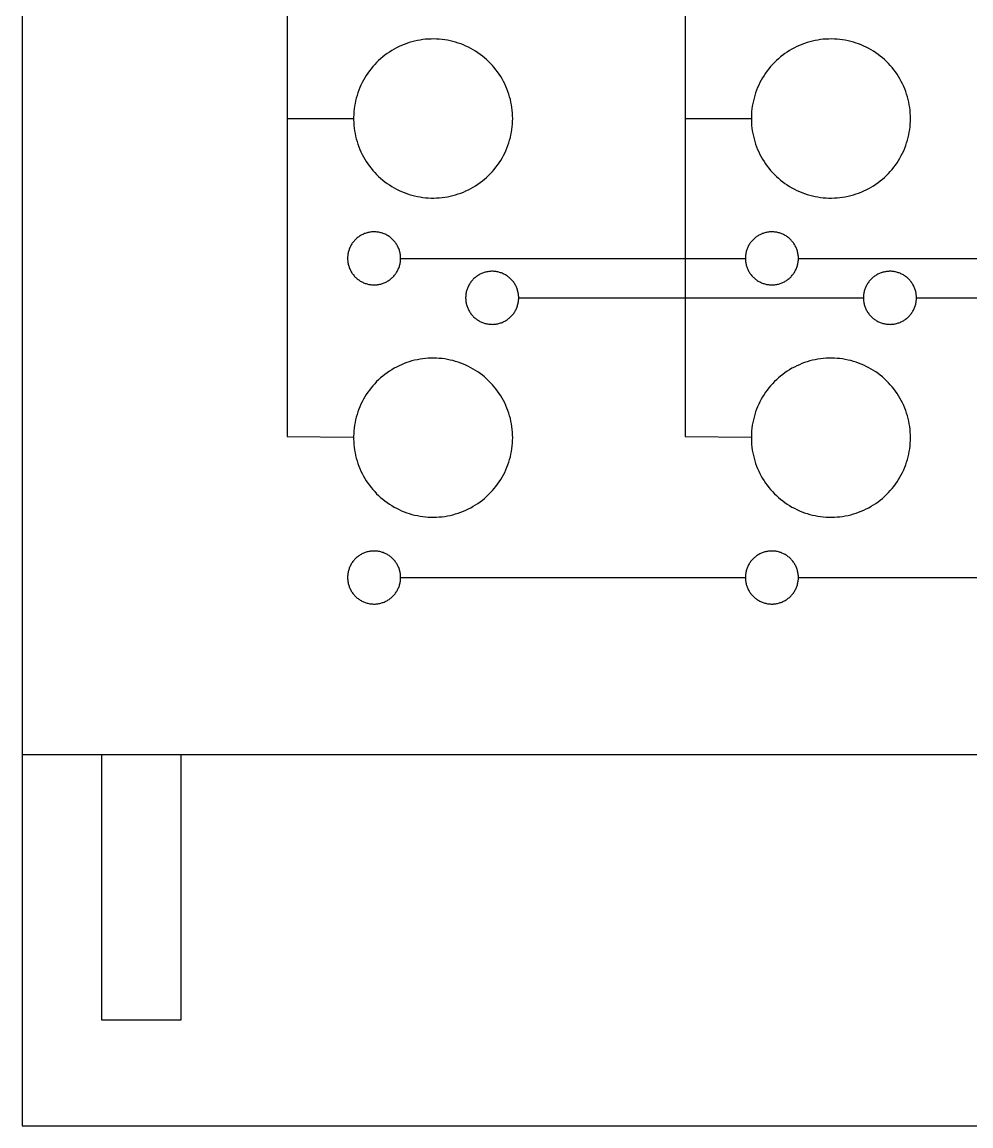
# Model space of a CAD drawing. Header units: millimetres. Extents: x 10 to 287, y -111 to 168.
# Drawn here: x 133.11 to 168.89, y 19.26 to 60.89 of the extents above; entities that cross this region are included whole.
import ezdxf

# ---------------------------------------------------------------- set-up
doc = ezdxf.new("R2010")
doc.units = ezdxf.units.MM
doc.header["$MEASUREMENT"] = 0
doc.layers.add('CORTE', color=18, linetype='Continuous', true_color=0x000000)
doc.layers.add('SEMI', color=1, linetype='Continuous', true_color=0xff0000)

msp = doc.modelspace()

# ---------------------------------------------------------------- linework, layer by layer
at = {"layer": 'CORTE'}
for points in [[(133.108, 140.256), (133.108, 33.256)], [(151.608, 57.256), (151.606, 57.36), (151.601, 57.464), (151.592, 57.568), (151.579, 57.672), (151.563, 57.774), (151.543, 57.877), (151.52, 57.978), (151.493, 58.079), (151.463, 58.178), (151.429, 58.277), (151.392, 58.374), (151.352, 58.47), (151.308, 58.565), (151.261, 58.658), (151.211, 58.749), (151.157, 58.838), (151.101, 58.926), (151.041, 59.011), (150.979, 59.095), (150.914, 59.176), (150.846, 59.255), (150.775, 59.331), (150.702, 59.405), (150.626, 59.476), (150.548, 59.545), (150.467, 59.611), (150.384, 59.674), (150.299, 59.734), (150.212, 59.792), (150.123, 59.846), (150.032, 59.897), (149.94, 59.945), (149.846, 59.989), (149.75, 60.03), (149.653, 60.068), (149.555, 60.103), (149.456, 60.134), (149.355, 60.162), (149.254, 60.186), (149.152, 60.207), (149.049, 60.224), (148.946, 60.237), (148.842, 60.247), (148.738, 60.254), (148.634, 60.256), (148.53, 60.255), (148.426, 60.251), (148.322, 60.243), (148.219, 60.231), (148.116, 60.216), (148.013, 60.197), (147.912, 60.174), (147.811, 60.148), (147.711, 60.119), (147.612, 60.086), (147.515, 60.05), (147.418, 60.01), (147.323, 59.967), (147.23, 59.921), (147.138, 59.872), (147.049, 59.819), (146.961, 59.763), (146.875, 59.705), (146.791, 59.643), (146.709, 59.578), (146.629, 59.511), (146.552, 59.441), (146.478, 59.368), (146.406, 59.293), (146.336, 59.216), (146.27, 59.136), (146.206, 59.053), (146.145, 58.969), (146.087, 58.882), (146.032, 58.794), (145.98, 58.703), (145.932, 58.611), (145.886, 58.518), (145.844, 58.422), (145.805, 58.326), (145.77, 58.228), (145.738, 58.129), (145.709, 58.029), (145.684, 57.928), (145.663, 57.826), (145.645, 57.723), (145.63, 57.62), (145.62, 57.516), (145.612, 57.412), (145.609, 57.308), (145.609, 57.204), (145.612, 57.1), (145.62, 56.996), (145.63, 56.893), (145.645, 56.79), (145.663, 56.687), (145.684, 56.585), (145.709, 56.484), (145.738, 56.384), (145.77, 56.285), (145.805, 56.187), (145.844, 56.09), (145.886, 55.995), (145.932, 55.901), (145.98, 55.809), (146.032, 55.719), (146.087, 55.63), (146.145, 55.544), (146.206, 55.459), (146.27, 55.377), (146.336, 55.297), (146.406, 55.219), (146.478, 55.144), (146.552, 55.072), (146.629, 55.002), (146.709, 54.934), (146.791, 54.87), (146.875, 54.808), (146.961, 54.749), (147.049, 54.694), (147.138, 54.641), (147.23, 54.592), (147.323, 54.545), (147.418, 54.502), (147.515, 54.463), (147.612, 54.427), (147.711, 54.394), (147.811, 54.364), (147.912, 54.338), (148.013, 54.316), (148.116, 54.297), (148.219, 54.282), (148.322, 54.27), (148.426, 54.262), (148.53, 54.257), (148.634, 54.256), (148.738, 54.259), (148.842, 54.265), (148.946, 54.275), (149.049, 54.289), (149.152, 54.306), (149.254, 54.327), (149.355, 54.351), (149.456, 54.379), (149.555, 54.41), (149.653, 54.444), (149.75, 54.482), (149.846, 54.524), (149.94, 54.568), (150.032, 54.616), (150.123, 54.667), (150.212, 54.721), (150.299, 54.778), (150.384, 54.839), (150.467, 54.902), (150.548, 54.968), (150.626, 55.036), (150.702, 55.108), (150.775, 55.182), (150.846, 55.258), (150.914, 55.337), (150.979, 55.418), (151.041, 55.501), (151.101, 55.587), (151.157, 55.674), (151.211, 55.764), (151.261, 55.855), (151.308, 55.948), (151.352, 56.042), (151.392, 56.138), (151.429, 56.236), (151.463, 56.334), (151.493, 56.434), (151.52, 56.535), (151.543, 56.636), (151.563, 56.738), (151.579, 56.841), (151.592, 56.944), (151.601, 57.048), (151.606, 57.152), (151.608, 57.256)], [(166.608, 57.256), (166.606, 57.36), (166.601, 57.464), (166.592, 57.568), (166.579, 57.672), (166.563, 57.774), (166.543, 57.877), (166.52, 57.978), (166.493, 58.079), (166.463, 58.178), (166.429, 58.277), (166.392, 58.374), (166.352, 58.47), (166.308, 58.565), (166.261, 58.658), (166.211, 58.749), (166.157, 58.838), (166.101, 58.926), (166.041, 59.011), (165.979, 59.095), (165.914, 59.176), (165.846, 59.255), (165.775, 59.331), (165.702, 59.405), (165.626, 59.476), (165.548, 59.545), (165.467, 59.611), (165.384, 59.674), (165.299, 59.734), (165.212, 59.792), (165.123, 59.846), (165.032, 59.897), (164.94, 59.945), (164.846, 59.989), (164.75, 60.03), (164.653, 60.068), (164.555, 60.103), (164.456, 60.134), (164.355, 60.162), (164.254, 60.186), (164.152, 60.207), (164.049, 60.224), (163.946, 60.237), (163.842, 60.247), (163.738, 60.254), (163.634, 60.256), (163.53, 60.255), (163.426, 60.251), (163.322, 60.243), (163.219, 60.231), (163.116, 60.216), (163.013, 60.197), (162.912, 60.174), (162.811, 60.148), (162.711, 60.119), (162.612, 60.086), (162.515, 60.05), (162.418, 60.01), (162.323, 59.967), (162.23, 59.921), (162.138, 59.872), (162.049, 59.819), (161.961, 59.763), (161.875, 59.705), (161.791, 59.643), (161.709, 59.578), (161.629, 59.511), (161.552, 59.441), (161.478, 59.368), (161.406, 59.293), (161.336, 59.216), (161.27, 59.136), (161.206, 59.053), (161.145, 58.969), (161.087, 58.882), (161.032, 58.794), (160.98, 58.703), (160.932, 58.611), (160.886, 58.518), (160.844, 58.422), (160.805, 58.326), (160.77, 58.228), (160.738, 58.129), (160.709, 58.029), (160.684, 57.928), (160.663, 57.826), (160.645, 57.723), (160.63, 57.62), (160.62, 57.516), (160.612, 57.412), (160.609, 57.308), (160.609, 57.204), (160.612, 57.1), (160.62, 56.996), (160.63, 56.893), (160.645, 56.79), (160.663, 56.687), (160.684, 56.585), (160.709, 56.484), (160.738, 56.384), (160.77, 56.285), (160.805, 56.187), (160.844, 56.09), (160.886, 55.995), (160.932, 55.901), (160.98, 55.809), (161.032, 55.719), (161.087, 55.63), (161.145, 55.544), (161.206, 55.459), (161.27, 55.377), (161.336, 55.297), (161.406, 55.219), (161.478, 55.144), (161.552, 55.072), (161.629, 55.002), (161.709, 54.934), (161.791, 54.87), (161.875, 54.808), (161.961, 54.749), (162.049, 54.694), (162.138, 54.641), (162.23, 54.592), (162.323, 54.545), (162.418, 54.502), (162.515, 54.463), (162.612, 54.427), (162.711, 54.394), (162.811, 54.364), (162.912, 54.338), (163.013, 54.316), (163.116, 54.297), (163.219, 54.282), (163.322, 54.27), (163.426, 54.262), (163.53, 54.257), (163.634, 54.256), (163.738, 54.259), (163.842, 54.265), (163.946, 54.275), (164.049, 54.289), (164.152, 54.306), (164.254, 54.327), (164.355, 54.351), (164.456, 54.379), (164.555, 54.41), (164.653, 54.444), (164.75, 54.482), (164.846, 54.524), (164.94, 54.568), (165.032, 54.616), (165.123, 54.667), (165.212, 54.721), (165.299, 54.778), (165.384, 54.839), (165.467, 54.902), (165.548, 54.968), (165.626, 55.036), (165.702, 55.108), (165.775, 55.182), (165.846, 55.258), (165.914, 55.337), (165.979, 55.418), (166.041, 55.501), (166.101, 55.587), (166.157, 55.674), (166.211, 55.764), (166.261, 55.855), (166.308, 55.948), (166.352, 56.042), (166.392, 56.138), (166.429, 56.236), (166.463, 56.334), (166.493, 56.434), (166.52, 56.535), (166.543, 56.636), (166.563, 56.738), (166.579, 56.841), (166.592, 56.944), (166.601, 57.048), (166.606, 57.152), (166.608, 57.256)], [(151.608, 45.217), (151.606, 45.322), (151.601, 45.426), (151.592, 45.529), (151.579, 45.633), (151.563, 45.736), (151.543, 45.838), (151.52, 45.939), (151.493, 46.04), (151.463, 46.14), (151.429, 46.238), (151.392, 46.335), (151.352, 46.431), (151.308, 46.526), (151.261, 46.619), (151.211, 46.71), (151.157, 46.799), (151.101, 46.887), (151.041, 46.972), (150.979, 47.056), (150.914, 47.137), (150.846, 47.216), (150.775, 47.292), (150.702, 47.366), (150.626, 47.438), (150.548, 47.506), (150.467, 47.572), (150.384, 47.635), (150.299, 47.695), (150.212, 47.753), (150.123, 47.807), (150.032, 47.858), (149.94, 47.906), (149.846, 47.95), (149.75, 47.992), (149.653, 48.03), (149.555, 48.064), (149.456, 48.095), (149.355, 48.123), (149.254, 48.147), (149.152, 48.168), (149.049, 48.185), (148.946, 48.198), (148.842, 48.208), (148.738, 48.215), (148.634, 48.217), (148.53, 48.216), (148.426, 48.212), (148.322, 48.204), (148.219, 48.192), (148.116, 48.177), (148.013, 48.158), (147.912, 48.135), (147.811, 48.11), (147.711, 48.08), (147.612, 48.047), (147.515, 48.011), (147.418, 47.971), (147.323, 47.928), (147.23, 47.882), (147.138, 47.833), (147.049, 47.78), (146.961, 47.724), (146.875, 47.666), (146.791, 47.604), (146.709, 47.54), (146.629, 47.472), (146.552, 47.402), (146.478, 47.33), (146.406, 47.254), (146.336, 47.177), (146.27, 47.097), (146.206, 47.014), (146.145, 46.93), (146.087, 46.843), (146.032, 46.755), (145.98, 46.665), (145.932, 46.572), (145.886, 46.479), (145.844, 46.384), (145.805, 46.287), (145.77, 46.189), (145.738, 46.09), (145.709, 45.99), (145.684, 45.889), (145.663, 45.787), (145.645, 45.684), (145.63, 45.581), (145.62, 45.477), (145.612, 45.374), (145.609, 45.27), (145.609, 45.165), (145.612, 45.061), (145.62, 44.957), (145.63, 44.854), (145.645, 44.751), (145.663, 44.648), (145.684, 44.546), (145.709, 44.445), (145.738, 44.345), (145.77, 44.246), (145.805, 44.148), (145.844, 44.051), (145.886, 43.956), (145.932, 43.862), (145.98, 43.77), (146.032, 43.68), (146.087, 43.592), (146.145, 43.505), (146.206, 43.421), (146.27, 43.338), (146.336, 43.258), (146.406, 43.181), (146.478, 43.105), (146.552, 43.033), (146.629, 42.963), (146.709, 42.895), (146.791, 42.831), (146.875, 42.769), (146.961, 42.71), (147.049, 42.655), (147.138, 42.602), (147.23, 42.553), (147.323, 42.507), (147.418, 42.464), (147.515, 42.424), (147.612, 42.388), (147.711, 42.355), (147.811, 42.325), (147.912, 42.299), (148.013, 42.277), (148.116, 42.258), (148.219, 42.243), (148.322, 42.231), (148.426, 42.223), (148.53, 42.218), (148.634, 42.218), (148.738, 42.22), (148.842, 42.227), (148.946, 42.237), (149.049, 42.25), (149.152, 42.267), (149.254, 42.288), (149.355, 42.312), (149.456, 42.34), (149.555, 42.371), (149.653, 42.405), (149.75, 42.443), (149.846, 42.485), (149.94, 42.529), (150.032, 42.577), (150.123, 42.628), (150.212, 42.682), (150.299, 42.739), (150.384, 42.8), (150.467, 42.863), (150.548, 42.929), (150.626, 42.997), (150.702, 43.069), (150.775, 43.143), (150.846, 43.219), (150.914, 43.298), (150.979, 43.379), (151.041, 43.463), (151.101, 43.548), (151.157, 43.636), (151.211, 43.725), (151.261, 43.816), (151.308, 43.909), (151.352, 44.004), (151.392, 44.1), (151.429, 44.197), (151.463, 44.295), (151.493, 44.395), (151.52, 44.496), (151.543, 44.597), (151.563, 44.699), (151.579, 44.802), (151.592, 44.906), (151.601, 45.009), (151.606, 45.113), (151.608, 45.217)], [(166.608, 45.217), (166.606, 45.322), (166.601, 45.426), (166.592, 45.529), (166.579, 45.633), (166.563, 45.736), (166.543, 45.838), (166.52, 45.939), (166.493, 46.04), (166.463, 46.14), (166.429, 46.238), (166.392, 46.335), (166.352, 46.431), (166.308, 46.526), (166.261, 46.619), (166.211, 46.71), (166.157, 46.799), (166.101, 46.887), (166.041, 46.972), (165.979, 47.056), (165.914, 47.137), (165.846, 47.216), (165.775, 47.292), (165.702, 47.366), (165.626, 47.438), (165.548, 47.506), (165.467, 47.572), (165.384, 47.635), (165.299, 47.695), (165.212, 47.753), (165.123, 47.807), (165.032, 47.858), (164.94, 47.906), (164.846, 47.95), (164.75, 47.992), (164.653, 48.03), (164.555, 48.064), (164.456, 48.095), (164.355, 48.123), (164.254, 48.147), (164.152, 48.168), (164.049, 48.185), (163.946, 48.198), (163.842, 48.208), (163.738, 48.215), (163.634, 48.217), (163.53, 48.216), (163.426, 48.212), (163.322, 48.204), (163.219, 48.192), (163.116, 48.177), (163.013, 48.158), (162.912, 48.135), (162.811, 48.11), (162.711, 48.08), (162.612, 48.047), (162.515, 48.011), (162.418, 47.971), (162.323, 47.928), (162.23, 47.882), (162.138, 47.833), (162.049, 47.78), (161.961, 47.724), (161.875, 47.666), (161.791, 47.604), (161.709, 47.54), (161.629, 47.472), (161.552, 47.402), (161.478, 47.33), (161.406, 47.254), (161.336, 47.177), (161.27, 47.097), (161.206, 47.014), (161.145, 46.93), (161.087, 46.843), (161.032, 46.755), (160.98, 46.665), (160.932, 46.572), (160.886, 46.479), (160.844, 46.384), (160.805, 46.287), (160.77, 46.189), (160.738, 46.09), (160.709, 45.99), (160.684, 45.889), (160.663, 45.787), (160.645, 45.684), (160.63, 45.581), (160.62, 45.477), (160.612, 45.374), (160.609, 45.27), (160.609, 45.165), (160.612, 45.061), (160.62, 44.957), (160.63, 44.854), (160.645, 44.751), (160.663, 44.648), (160.684, 44.546), (160.709, 44.445), (160.738, 44.345), (160.77, 44.246), (160.805, 44.148), (160.844, 44.051), (160.886, 43.956), (160.932, 43.862), (160.98, 43.77), (161.032, 43.68), (161.087, 43.592), (161.145, 43.505), (161.206, 43.421), (161.27, 43.338), (161.336, 43.258), (161.406, 43.181), (161.478, 43.105), (161.552, 43.033), (161.629, 42.963), (161.709, 42.895), (161.791, 42.831), (161.875, 42.769), (161.961, 42.71), (162.049, 42.655), (162.138, 42.602), (162.23, 42.553), (162.323, 42.507), (162.418, 42.464), (162.515, 42.424), (162.612, 42.388), (162.711, 42.355), (162.811, 42.325), (162.912, 42.299), (163.013, 42.277), (163.116, 42.258), (163.219, 42.243), (163.322, 42.231), (163.426, 42.223), (163.53, 42.218), (163.634, 42.218), (163.738, 42.22), (163.842, 42.227), (163.946, 42.237), (164.049, 42.25), (164.152, 42.267), (164.254, 42.288), (164.355, 42.312), (164.456, 42.34), (164.555, 42.371), (164.653, 42.405), (164.75, 42.443), (164.846, 42.485), (164.94, 42.529), (165.032, 42.577), (165.123, 42.628), (165.212, 42.682), (165.299, 42.739), (165.384, 42.8), (165.467, 42.863), (165.548, 42.929), (165.626, 42.997), (165.702, 43.069), (165.775, 43.143), (165.846, 43.219), (165.914, 43.298), (165.979, 43.379), (166.041, 43.463), (166.101, 43.548), (166.157, 43.636), (166.211, 43.725), (166.261, 43.816), (166.308, 43.909), (166.352, 44.004), (166.392, 44.1), (166.429, 44.197), (166.463, 44.295), (166.493, 44.395), (166.52, 44.496), (166.543, 44.597), (166.563, 44.699), (166.579, 44.802), (166.592, 44.906), (166.601, 45.009), (166.606, 45.113), (166.608, 45.217)], [(200.108, 33.256), (133.108, 33.256)], [(133.108, 33.256), (133.108, 19.256)], [(136.108, 33.256), (136.108, 23.256)], [(139.108, 23.256), (139.108, 33.256)], [(136.108, 23.256), (139.108, 23.256)], [(133.108, 19.256), (200.108, 19.256)]]:
    msp.add_lwpolyline(points, dxfattribs=at)
at = {"layer": 'SEMI'}
for points in [[(148.608, 71.256), (148.608, 67.256), (143.108, 63.256), (143.108, 57.256), (145.608, 57.256)], [(163.608, 71.256), (163.608, 67.256), (158.108, 63.256), (158.108, 57.256), (160.608, 57.256)], [(143.108, 57.256), (143.108, 45.256), (145.608, 45.239)], [(158.108, 57.256), (158.108, 45.256), (160.608, 45.239)], [(147.382, 51.981), (147.381, 52.016), (147.38, 52.051), (147.377, 52.085), (147.372, 52.12), (147.367, 52.154), (147.36, 52.188), (147.353, 52.222), (147.344, 52.255), (147.334, 52.289), (147.322, 52.322), (147.31, 52.354), (147.296, 52.386), (147.282, 52.417), (147.266, 52.448), (147.249, 52.479), (147.232, 52.509), (147.213, 52.538), (147.193, 52.566), (147.172, 52.594), (147.151, 52.621), (147.128, 52.647), (147.104, 52.673), (147.08, 52.698), (147.055, 52.721), (147.028, 52.744), (147.002, 52.766), (146.974, 52.787), (146.946, 52.807), (146.917, 52.826), (146.887, 52.844), (146.857, 52.861), (146.826, 52.877), (146.795, 52.892), (146.763, 52.906), (146.73, 52.919), (146.698, 52.93), (146.664, 52.941), (146.631, 52.95), (146.597, 52.958), (146.563, 52.965), (146.529, 52.97), (146.495, 52.975), (146.46, 52.978), (146.425, 52.98), (146.391, 52.981), (146.356, 52.981), (146.321, 52.979), (146.287, 52.977), (146.252, 52.973), (146.218, 52.968), (146.184, 52.961), (146.15, 52.954), (146.116, 52.945), (146.083, 52.936), (146.05, 52.925), (146.017, 52.913), (145.985, 52.899), (145.954, 52.885), (145.923, 52.87), (145.892, 52.853), (145.862, 52.836), (145.833, 52.817), (145.804, 52.797), (145.776, 52.777), (145.749, 52.755), (145.722, 52.733), (145.697, 52.71), (145.672, 52.685), (145.648, 52.66), (145.625, 52.634), (145.602, 52.608), (145.581, 52.58), (145.561, 52.552), (145.542, 52.523), (145.523, 52.494), (145.506, 52.464), (145.49, 52.433), (145.475, 52.402), (145.461, 52.37), (145.448, 52.338), (145.436, 52.305), (145.425, 52.272), (145.416, 52.239), (145.407, 52.205), (145.4, 52.171), (145.394, 52.137), (145.389, 52.103), (145.386, 52.068), (145.383, 52.033), (145.382, 51.999), (145.382, 51.964), (145.383, 51.929), (145.386, 51.895), (145.389, 51.86), (145.394, 51.826), (145.4, 51.792), (145.407, 51.758), (145.416, 51.724), (145.425, 51.691), (145.436, 51.658), (145.448, 51.625), (145.461, 51.593), (145.475, 51.561), (145.49, 51.53), (145.506, 51.499), (145.523, 51.469), (145.542, 51.439), (145.561, 51.411), (145.581, 51.382), (145.602, 51.355), (145.625, 51.328), (145.648, 51.302), (145.672, 51.277), (145.697, 51.253), (145.722, 51.23), (145.749, 51.207), (145.776, 51.186), (145.804, 51.165), (145.833, 51.146), (145.862, 51.127), (145.892, 51.11), (145.923, 51.093), (145.954, 51.078), (145.985, 51.063), (146.017, 51.05), (146.05, 51.038), (146.083, 51.027), (146.116, 51.017), (146.15, 51.009), (146.184, 51.001), (146.218, 50.995), (146.252, 50.99), (146.287, 50.986), (146.321, 50.983), (146.356, 50.982), (146.391, 50.981), (146.425, 50.982), (146.46, 50.984), (146.495, 50.988), (146.529, 50.992), (146.563, 50.998), (146.597, 51.005), (146.631, 51.013), (146.664, 51.022), (146.698, 51.032), (146.73, 51.044), (146.763, 51.057), (146.795, 51.07), (146.826, 51.085), (146.857, 51.101), (146.887, 51.118), (146.917, 51.136), (146.946, 51.155), (146.974, 51.175), (147.002, 51.196), (147.028, 51.218), (147.055, 51.241), (147.08, 51.265), (147.104, 51.29), (147.128, 51.315), (147.151, 51.342), (147.172, 51.369), (147.193, 51.396), (147.213, 51.425), (147.232, 51.454), (147.249, 51.484), (147.266, 51.514), (147.282, 51.545), (147.296, 51.577), (147.31, 51.609), (147.322, 51.641), (147.334, 51.674), (147.344, 51.707), (147.353, 51.741), (147.36, 51.775), (147.367, 51.809), (147.372, 51.843), (147.377, 51.877), (147.38, 51.912), (147.381, 51.947), (147.382, 51.981)], [(162.382, 51.981), (162.381, 52.016), (162.38, 52.051), (162.377, 52.085), (162.372, 52.12), (162.367, 52.154), (162.36, 52.188), (162.353, 52.222), (162.344, 52.255), (162.334, 52.289), (162.322, 52.322), (162.31, 52.354), (162.296, 52.386), (162.282, 52.417), (162.266, 52.448), (162.249, 52.479), (162.232, 52.509), (162.213, 52.538), (162.193, 52.566), (162.172, 52.594), (162.151, 52.621), (162.128, 52.647), (162.104, 52.673), (162.08, 52.698), (162.055, 52.721), (162.028, 52.744), (162.002, 52.766), (161.974, 52.787), (161.946, 52.807), (161.917, 52.826), (161.887, 52.844), (161.857, 52.861), (161.826, 52.877), (161.795, 52.892), (161.763, 52.906), (161.73, 52.919), (161.698, 52.93), (161.664, 52.941), (161.631, 52.95), (161.597, 52.958), (161.563, 52.965), (161.529, 52.97), (161.495, 52.975), (161.46, 52.978), (161.425, 52.98), (161.391, 52.981), (161.356, 52.981), (161.321, 52.979), (161.287, 52.977), (161.252, 52.973), (161.218, 52.968), (161.184, 52.961), (161.15, 52.954), (161.116, 52.945), (161.083, 52.936), (161.05, 52.925), (161.017, 52.913), (160.985, 52.899), (160.954, 52.885), (160.923, 52.87), (160.892, 52.853), (160.862, 52.836), (160.833, 52.817), (160.804, 52.797), (160.776, 52.777), (160.749, 52.755), (160.722, 52.733), (160.697, 52.71), (160.672, 52.685), (160.648, 52.66), (160.625, 52.634), (160.602, 52.608), (160.581, 52.58), (160.561, 52.552), (160.542, 52.523), (160.523, 52.494), (160.506, 52.464), (160.49, 52.433), (160.475, 52.402), (160.461, 52.37), (160.448, 52.338), (160.436, 52.305), (160.425, 52.272), (160.416, 52.239), (160.407, 52.205), (160.4, 52.171), (160.394, 52.137), (160.389, 52.103), (160.386, 52.068), (160.383, 52.033), (160.382, 51.999), (160.382, 51.964), (160.383, 51.929), (160.386, 51.895), (160.389, 51.86), (160.394, 51.826), (160.4, 51.792), (160.407, 51.758), (160.416, 51.724), (160.425, 51.691), (160.436, 51.658), (160.448, 51.625), (160.461, 51.593), (160.475, 51.561), (160.49, 51.53), (160.506, 51.499), (160.523, 51.469), (160.542, 51.439), (160.561, 51.411), (160.581, 51.382), (160.602, 51.355), (160.625, 51.328), (160.648, 51.302), (160.672, 51.277), (160.697, 51.253), (160.722, 51.23), (160.749, 51.207), (160.776, 51.186), (160.804, 51.165), (160.833, 51.146), (160.862, 51.127), (160.892, 51.11), (160.923, 51.093), (160.954, 51.078), (160.985, 51.063), (161.017, 51.05), (161.05, 51.038), (161.083, 51.027), (161.116, 51.017), (161.15, 51.009), (161.184, 51.001), (161.218, 50.995), (161.252, 50.99), (161.287, 50.986), (161.321, 50.983), (161.356, 50.982), (161.391, 50.981), (161.425, 50.982), (161.46, 50.984), (161.495, 50.988), (161.529, 50.992), (161.563, 50.998), (161.597, 51.005), (161.631, 51.013), (161.664, 51.022), (161.698, 51.032), (161.73, 51.044), (161.763, 51.057), (161.795, 51.07), (161.826, 51.085), (161.857, 51.101), (161.887, 51.118), (161.917, 51.136), (161.946, 51.155), (161.974, 51.175), (162.002, 51.196), (162.028, 51.218), (162.055, 51.241), (162.08, 51.265), (162.104, 51.29), (162.128, 51.315), (162.151, 51.342), (162.172, 51.369), (162.193, 51.396), (162.213, 51.425), (162.232, 51.454), (162.249, 51.484), (162.266, 51.514), (162.282, 51.545), (162.296, 51.577), (162.31, 51.609), (162.322, 51.641), (162.334, 51.674), (162.344, 51.707), (162.353, 51.741), (162.36, 51.775), (162.367, 51.809), (162.372, 51.843), (162.377, 51.877), (162.38, 51.912), (162.381, 51.947), (162.382, 51.981)], [(147.382, 51.981), (160.382, 51.981)], [(162.382, 51.981), (175.382, 51.981)], [(151.835, 50.492), (151.834, 50.527), (151.832, 50.562), (151.829, 50.596), (151.825, 50.631), (151.819, 50.665), (151.813, 50.699), (151.805, 50.733), (151.796, 50.767), (151.786, 50.8), (151.775, 50.833), (151.762, 50.865), (151.749, 50.897), (151.734, 50.929), (151.719, 50.96), (151.702, 50.99), (151.684, 51.02), (151.665, 51.049), (151.646, 51.077), (151.625, 51.105), (151.603, 51.132), (151.58, 51.159), (151.557, 51.184), (151.532, 51.209), (151.507, 51.232), (151.481, 51.255), (151.454, 51.277), (151.427, 51.298), (151.398, 51.318), (151.369, 51.338), (151.34, 51.356), (151.309, 51.373), (151.278, 51.389), (151.247, 51.403), (151.215, 51.417), (151.183, 51.43), (151.15, 51.441), (151.117, 51.452), (151.084, 51.461), (151.05, 51.469), (151.016, 51.476), (150.982, 51.482), (150.947, 51.486), (150.913, 51.489), (150.878, 51.492), (150.843, 51.492), (150.808, 51.492), (150.774, 51.491), (150.739, 51.488), (150.705, 51.484), (150.67, 51.479), (150.636, 51.473), (150.602, 51.465), (150.569, 51.456), (150.535, 51.447), (150.502, 51.436), (150.47, 51.424), (150.438, 51.41), (150.406, 51.396), (150.375, 51.381), (150.345, 51.364), (150.315, 51.347), (150.285, 51.328), (150.257, 51.309), (150.229, 51.288), (150.201, 51.266), (150.175, 51.244), (150.149, 51.221), (150.124, 51.196), (150.1, 51.171), (150.077, 51.146), (150.055, 51.119), (150.034, 51.091), (150.013, 51.063), (149.994, 51.034), (149.976, 51.005), (149.959, 50.975), (149.942, 50.944), (149.927, 50.913), (149.913, 50.881), (149.9, 50.849), (149.888, 50.816), (149.878, 50.783), (149.868, 50.75), (149.86, 50.716), (149.853, 50.682), (149.847, 50.648), (149.842, 50.614), (149.838, 50.579), (149.836, 50.544), (149.835, 50.51), (149.835, 50.475), (149.836, 50.44), (149.838, 50.406), (149.842, 50.371), (149.847, 50.337), (149.853, 50.303), (149.86, 50.269), (149.868, 50.235), (149.878, 50.202), (149.888, 50.169), (149.9, 50.136), (149.913, 50.104), (149.927, 50.072), (149.942, 50.041), (149.959, 50.01), (149.976, 49.98), (149.994, 49.95), (150.013, 49.922), (150.034, 49.893), (150.055, 49.866), (150.077, 49.839), (150.1, 49.813), (150.124, 49.788), (150.149, 49.764), (150.175, 49.741), (150.201, 49.718), (150.229, 49.697), (150.257, 49.676), (150.285, 49.657), (150.315, 49.638), (150.345, 49.621), (150.375, 49.604), (150.406, 49.589), (150.438, 49.574), (150.47, 49.561), (150.502, 49.549), (150.535, 49.538), (150.569, 49.528), (150.602, 49.52), (150.636, 49.512), (150.67, 49.506), (150.705, 49.501), (150.739, 49.497), (150.774, 49.494), (150.808, 49.493), (150.843, 49.492), (150.878, 49.493), (150.913, 49.495), (150.947, 49.499), (150.982, 49.503), (151.016, 49.509), (151.05, 49.516), (151.084, 49.524), (151.117, 49.533), (151.15, 49.544), (151.183, 49.555), (151.215, 49.568), (151.247, 49.582), (151.278, 49.596), (151.309, 49.612), (151.34, 49.629), (151.369, 49.647), (151.398, 49.666), (151.427, 49.687), (151.454, 49.708), (151.481, 49.73), (151.507, 49.752), (151.532, 49.776), (151.557, 49.801), (151.58, 49.826), (151.603, 49.853), (151.625, 49.88), (151.646, 49.907), (151.665, 49.936), (151.684, 49.965), (151.702, 49.995), (151.719, 50.025), (151.734, 50.056), (151.749, 50.088), (151.762, 50.12), (151.775, 50.152), (151.786, 50.185), (151.796, 50.218), (151.805, 50.252), (151.813, 50.286), (151.819, 50.32), (151.825, 50.354), (151.829, 50.388), (151.832, 50.423), (151.834, 50.458), (151.835, 50.492)], [(166.835, 50.492), (166.834, 50.527), (166.832, 50.562), (166.829, 50.596), (166.825, 50.631), (166.819, 50.665), (166.813, 50.699), (166.805, 50.733), (166.796, 50.767), (166.786, 50.8), (166.775, 50.833), (166.762, 50.865), (166.749, 50.897), (166.734, 50.929), (166.719, 50.96), (166.702, 50.99), (166.684, 51.02), (166.665, 51.049), (166.646, 51.077), (166.625, 51.105), (166.603, 51.132), (166.58, 51.159), (166.557, 51.184), (166.532, 51.209), (166.507, 51.232), (166.481, 51.255), (166.454, 51.277), (166.427, 51.298), (166.398, 51.318), (166.369, 51.338), (166.34, 51.356), (166.309, 51.373), (166.278, 51.389), (166.247, 51.403), (166.215, 51.417), (166.183, 51.43), (166.15, 51.441), (166.117, 51.452), (166.084, 51.461), (166.05, 51.469), (166.016, 51.476), (165.982, 51.482), (165.947, 51.486), (165.913, 51.489), (165.878, 51.492), (165.843, 51.492), (165.808, 51.492), (165.774, 51.491), (165.739, 51.488), (165.705, 51.484), (165.67, 51.479), (165.636, 51.473), (165.602, 51.465), (165.569, 51.456), (165.535, 51.447), (165.502, 51.436), (165.47, 51.424), (165.438, 51.41), (165.406, 51.396), (165.375, 51.381), (165.345, 51.364), (165.315, 51.347), (165.285, 51.328), (165.257, 51.309), (165.229, 51.288), (165.201, 51.266), (165.175, 51.244), (165.149, 51.221), (165.124, 51.196), (165.1, 51.171), (165.077, 51.146), (165.055, 51.119), (165.034, 51.091), (165.013, 51.063), (164.994, 51.034), (164.976, 51.005), (164.959, 50.975), (164.942, 50.944), (164.927, 50.913), (164.913, 50.881), (164.9, 50.849), (164.888, 50.816), (164.878, 50.783), (164.868, 50.75), (164.86, 50.716), (164.853, 50.682), (164.847, 50.648), (164.842, 50.614), (164.838, 50.579), (164.836, 50.544), (164.835, 50.51), (164.835, 50.475), (164.836, 50.44), (164.838, 50.406), (164.842, 50.371), (164.847, 50.337), (164.853, 50.303), (164.86, 50.269), (164.868, 50.235), (164.878, 50.202), (164.888, 50.169), (164.9, 50.136), (164.913, 50.104), (164.927, 50.072), (164.942, 50.041), (164.959, 50.01), (164.976, 49.98), (164.994, 49.95), (165.013, 49.922), (165.034, 49.893), (165.055, 49.866), (165.077, 49.839), (165.1, 49.813), (165.124, 49.788), (165.149, 49.764), (165.175, 49.741), (165.201, 49.718), (165.229, 49.697), (165.257, 49.676), (165.285, 49.657), (165.315, 49.638), (165.345, 49.621), (165.375, 49.604), (165.406, 49.589), (165.438, 49.574), (165.47, 49.561), (165.502, 49.549), (165.535, 49.538), (165.569, 49.528), (165.602, 49.52), (165.636, 49.512), (165.67, 49.506), (165.705, 49.501), (165.739, 49.497), (165.774, 49.494), (165.808, 49.493), (165.843, 49.492), (165.878, 49.493), (165.913, 49.495), (165.947, 49.499), (165.982, 49.503), (166.016, 49.509), (166.05, 49.516), (166.084, 49.524), (166.117, 49.533), (166.15, 49.544), (166.183, 49.555), (166.215, 49.568), (166.247, 49.582), (166.278, 49.596), (166.309, 49.612), (166.34, 49.629), (166.369, 49.647), (166.398, 49.666), (166.427, 49.687), (166.454, 49.708), (166.481, 49.73), (166.507, 49.752), (166.532, 49.776), (166.557, 49.801), (166.58, 49.826), (166.603, 49.853), (166.625, 49.88), (166.646, 49.907), (166.665, 49.936), (166.684, 49.965), (166.702, 49.995), (166.719, 50.025), (166.734, 50.056), (166.749, 50.088), (166.762, 50.12), (166.775, 50.152), (166.786, 50.185), (166.796, 50.218), (166.805, 50.252), (166.813, 50.286), (166.819, 50.32), (166.825, 50.354), (166.829, 50.388), (166.832, 50.423), (166.834, 50.458), (166.835, 50.492)], [(151.835, 50.492), (164.835, 50.492)], [(166.835, 50.492), (179.835, 50.492)], [(147.382, 39.942), (147.381, 39.977), (147.38, 40.012), (147.377, 40.046), (147.372, 40.081), (147.367, 40.115), (147.36, 40.149), (147.353, 40.183), (147.344, 40.217), (147.334, 40.25), (147.322, 40.283), (147.31, 40.315), (147.296, 40.347), (147.282, 40.379), (147.266, 40.41), (147.249, 40.44), (147.232, 40.47), (147.213, 40.499), (147.193, 40.527), (147.172, 40.555), (147.151, 40.582), (147.128, 40.609), (147.104, 40.634), (147.08, 40.659), (147.055, 40.682), (147.028, 40.705), (147.002, 40.727), (146.974, 40.748), (146.946, 40.768), (146.917, 40.788), (146.887, 40.806), (146.857, 40.823), (146.826, 40.839), (146.795, 40.853), (146.763, 40.867), (146.73, 40.88), (146.698, 40.891), (146.664, 40.902), (146.631, 40.911), (146.597, 40.919), (146.563, 40.926), (146.529, 40.932), (146.495, 40.936), (146.46, 40.939), (146.425, 40.942), (146.391, 40.942), (146.356, 40.942), (146.321, 40.941), (146.287, 40.938), (146.252, 40.934), (146.218, 40.929), (146.184, 40.923), (146.15, 40.915), (146.116, 40.906), (146.083, 40.897), (146.05, 40.886), (146.017, 40.874), (145.985, 40.86), (145.954, 40.846), (145.923, 40.831), (145.892, 40.814), (145.862, 40.797), (145.833, 40.778), (145.804, 40.759), (145.776, 40.738), (145.749, 40.716), (145.722, 40.694), (145.697, 40.671), (145.672, 40.646), (145.648, 40.621), (145.625, 40.596), (145.602, 40.569), (145.581, 40.541), (145.561, 40.513), (145.542, 40.484), (145.523, 40.455), (145.506, 40.425), (145.49, 40.394), (145.475, 40.363), (145.461, 40.331), (145.448, 40.299), (145.436, 40.266), (145.425, 40.233), (145.416, 40.2), (145.407, 40.166), (145.4, 40.132), (145.394, 40.098), (145.389, 40.064), (145.386, 40.029), (145.383, 39.994), (145.382, 39.96), (145.382, 39.925), (145.383, 39.89), (145.386, 39.856), (145.389, 39.821), (145.394, 39.787), (145.4, 39.753), (145.407, 39.719), (145.416, 39.685), (145.425, 39.652), (145.436, 39.619), (145.448, 39.586), (145.461, 39.554), (145.475, 39.522), (145.49, 39.491), (145.506, 39.46), (145.523, 39.43), (145.542, 39.4), (145.561, 39.372), (145.581, 39.343), (145.602, 39.316), (145.625, 39.289), (145.648, 39.263), (145.672, 39.238), (145.697, 39.214), (145.722, 39.191), (145.749, 39.168), (145.776, 39.147), (145.804, 39.126), (145.833, 39.107), (145.862, 39.088), (145.892, 39.071), (145.923, 39.054), (145.954, 39.039), (145.985, 39.024), (146.017, 39.011), (146.05, 38.999), (146.083, 38.988), (146.116, 38.978), (146.15, 38.97), (146.184, 38.962), (146.218, 38.956), (146.252, 38.951), (146.287, 38.947), (146.321, 38.944), (146.356, 38.943), (146.391, 38.942), (146.425, 38.943), (146.46, 38.945), (146.495, 38.949), (146.529, 38.953), (146.563, 38.959), (146.597, 38.966), (146.631, 38.974), (146.664, 38.983), (146.698, 38.994), (146.73, 39.005), (146.763, 39.018), (146.795, 39.032), (146.826, 39.046), (146.857, 39.062), (146.887, 39.079), (146.917, 39.097), (146.946, 39.116), (146.974, 39.137), (147.002, 39.158), (147.028, 39.18), (147.055, 39.202), (147.08, 39.226), (147.104, 39.251), (147.128, 39.276), (147.151, 39.303), (147.172, 39.33), (147.193, 39.357), (147.213, 39.386), (147.232, 39.415), (147.249, 39.445), (147.266, 39.475), (147.282, 39.506), (147.296, 39.538), (147.31, 39.57), (147.322, 39.602), (147.334, 39.635), (147.344, 39.668), (147.353, 39.702), (147.36, 39.736), (147.367, 39.77), (147.372, 39.804), (147.377, 39.838), (147.38, 39.873), (147.381, 39.908), (147.382, 39.942)], [(162.382, 39.942), (162.381, 39.977), (162.38, 40.012), (162.377, 40.046), (162.372, 40.081), (162.367, 40.115), (162.36, 40.149), (162.353, 40.183), (162.344, 40.217), (162.334, 40.25), (162.322, 40.283), (162.31, 40.315), (162.296, 40.347), (162.282, 40.379), (162.266, 40.41), (162.249, 40.44), (162.232, 40.47), (162.213, 40.499), (162.193, 40.527), (162.172, 40.555), (162.151, 40.582), (162.128, 40.609), (162.104, 40.634), (162.08, 40.659), (162.055, 40.682), (162.028, 40.705), (162.002, 40.727), (161.974, 40.748), (161.946, 40.768), (161.917, 40.788), (161.887, 40.806), (161.857, 40.823), (161.826, 40.839), (161.795, 40.853), (161.763, 40.867), (161.73, 40.88), (161.698, 40.891), (161.664, 40.902), (161.631, 40.911), (161.597, 40.919), (161.563, 40.926), (161.529, 40.932), (161.495, 40.936), (161.46, 40.939), (161.425, 40.942), (161.391, 40.942), (161.356, 40.942), (161.321, 40.941), (161.287, 40.938), (161.252, 40.934), (161.218, 40.929), (161.184, 40.923), (161.15, 40.915), (161.116, 40.906), (161.083, 40.897), (161.05, 40.886), (161.017, 40.874), (160.985, 40.86), (160.954, 40.846), (160.923, 40.831), (160.892, 40.814), (160.862, 40.797), (160.833, 40.778), (160.804, 40.759), (160.776, 40.738), (160.749, 40.716), (160.722, 40.694), (160.697, 40.671), (160.672, 40.646), (160.648, 40.621), (160.625, 40.596), (160.602, 40.569), (160.581, 40.541), (160.561, 40.513), (160.542, 40.484), (160.523, 40.455), (160.506, 40.425), (160.49, 40.394), (160.475, 40.363), (160.461, 40.331), (160.448, 40.299), (160.436, 40.266), (160.425, 40.233), (160.416, 40.2), (160.407, 40.166), (160.4, 40.132), (160.394, 40.098), (160.389, 40.064), (160.386, 40.029), (160.383, 39.994), (160.382, 39.96), (160.382, 39.925), (160.383, 39.89), (160.386, 39.856), (160.389, 39.821), (160.394, 39.787), (160.4, 39.753), (160.407, 39.719), (160.416, 39.685), (160.425, 39.652), (160.436, 39.619), (160.448, 39.586), (160.461, 39.554), (160.475, 39.522), (160.49, 39.491), (160.506, 39.46), (160.523, 39.43), (160.542, 39.4), (160.561, 39.372), (160.581, 39.343), (160.602, 39.316), (160.625, 39.289), (160.648, 39.263), (160.672, 39.238), (160.697, 39.214), (160.722, 39.191), (160.749, 39.168), (160.776, 39.147), (160.804, 39.126), (160.833, 39.107), (160.862, 39.088), (160.892, 39.071), (160.923, 39.054), (160.954, 39.039), (160.985, 39.024), (161.017, 39.011), (161.05, 38.999), (161.083, 38.988), (161.116, 38.978), (161.15, 38.97), (161.184, 38.962), (161.218, 38.956), (161.252, 38.951), (161.287, 38.947), (161.321, 38.944), (161.356, 38.943), (161.391, 38.942), (161.425, 38.943), (161.46, 38.945), (161.495, 38.949), (161.529, 38.953), (161.563, 38.959), (161.597, 38.966), (161.631, 38.974), (161.664, 38.983), (161.698, 38.994), (161.73, 39.005), (161.763, 39.018), (161.795, 39.032), (161.826, 39.046), (161.857, 39.062), (161.887, 39.079), (161.917, 39.097), (161.946, 39.116), (161.974, 39.137), (162.002, 39.158), (162.028, 39.18), (162.055, 39.202), (162.08, 39.226), (162.104, 39.251), (162.128, 39.276), (162.151, 39.303), (162.172, 39.33), (162.193, 39.357), (162.213, 39.386), (162.232, 39.415), (162.249, 39.445), (162.266, 39.475), (162.282, 39.506), (162.296, 39.538), (162.31, 39.57), (162.322, 39.602), (162.334, 39.635), (162.344, 39.668), (162.353, 39.702), (162.36, 39.736), (162.367, 39.77), (162.372, 39.804), (162.377, 39.838), (162.38, 39.873), (162.381, 39.908), (162.382, 39.942)], [(147.382, 39.942), (160.382, 39.942)], [(162.382, 39.942), (175.382, 39.942)]]:
    msp.add_lwpolyline(points, dxfattribs=at)

doc.saveas('drawing.dxf')
